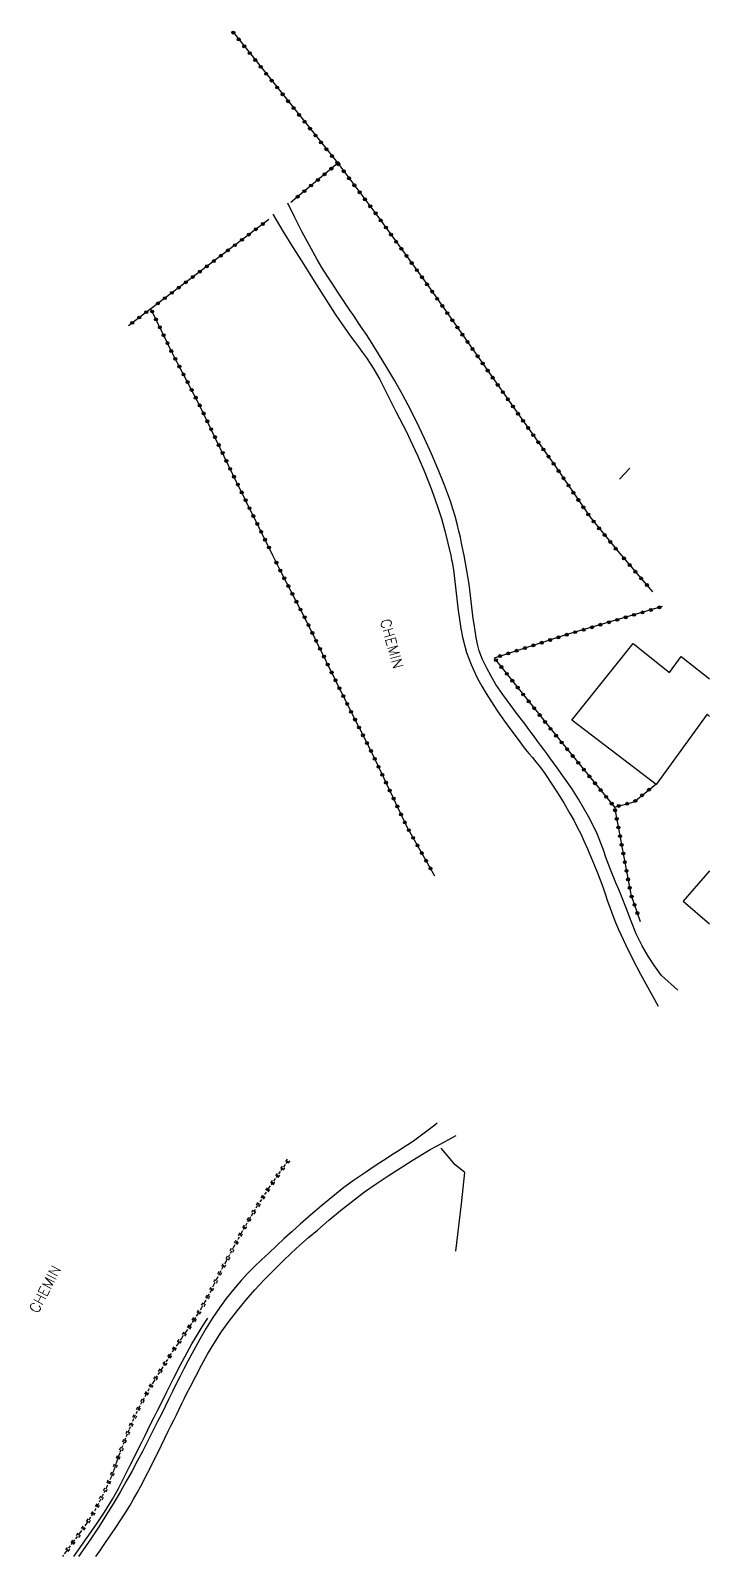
# Model space of a CAD drawing. Header units: millimetres. Extents: x 134017 to 135000, y 142000 to 142846.
# Drawn here: x 134884 to 135000, y 142000 to 142260.7 of the extents above; entities that cross this region are included whole.
import ezdxf
from ezdxf.enums import TextEntityAlignment as Align

# ---------------------------------------------------------------- set-up
doc = ezdxf.new("R2010")
doc.units = ezdxf.units.MM
doc.linetypes.add('DASHED', pattern=[0.75, 0.5, -0.25])
doc.layers.get('0').update_dxf_attribs({"linetype": 'CONTINUOUS'})
for name, color, linetype in [('W0017', 7, 'CONTINUOUS'), ('W0071', 7, 'CONTINUOUS'), ('W0101', 7, 'CONTINUOUS'), ('W0104', 1, 'CONTINUOUS'), ('W0211', 2, 'CONTINUOUS'), ('W0220', 5, 'DASHED'), ('W0300', 7, 'CONTINUOUS'), ('W0323', 7, 'CONTINUOUS'), ('W0330', 7, 'CONTINUOUS'), ('W0989', 7, 'CONTINUOUS')]:
    doc.layers.add(name, color=color, linetype=linetype)
doc.styles.get("Standard").update_dxf_attribs({"font": 'romans.shx', "width": 0.85})

# ---------------------------------------------------------------- blocks, each defined once
blk = doc.blocks.new('t323o')
at = {"color": 0, "linetype": 'Continuous'}
for radius in [0.25, 0.15]:
    blk.add_circle((0, 0), radius, dxfattribs=at)
blk = doc.blocks.new('t220o')
at = {"color": 0, "linetype": 'Continuous'}
for p, q in [((-0.25, 0.25), (0.25, 0.25)), ((-0.25, -0.25), (0.25, -0.25))]:
    blk.add_line(p, q, dxfattribs=at)

msp = doc.modelspace()

# ---------------------------------------------------------------- linework, layer by layer
at = {"layer": 'W0017'}
msp.add_lwpolyline([(134958.17, 142065.58), (134956.52, 142066.9), (134954.16, 142069.73)], dxfattribs=at)
at = {"layer": 'W0071'}
for points in [[(134958.07, 142171), (134957.87, 142172.04), (134957.65, 142173.07), (134957.43, 142174.1), (134957.19, 142175.13), (134956.87, 142176.42), (134956.53, 142177.71), (134956.15, 142178.98), (134955.74, 142180.25), (134954.73, 142182.98), (134953.64, 142185.68), (134952.48, 142188.34), (134951.29, 142190.99), (134950.4, 142192.9), (134949.48, 142194.78), (134948.53, 142196.65), (134947.54, 142198.51), (134946.23, 142200.83), (134944.87, 142203.13), (134943.47, 142205.41), (134942.05, 142207.67), (134941.37, 142208.73), (134940.68, 142209.77), (134939.98, 142210.81), (134939.27, 142211.85), (134938.56, 142212.88), (134937.85, 142213.91), (134937.16, 142214.95), (134936.47, 142216), (134935.57, 142217.38), (134934.67, 142218.77), (134933.79, 142220.16), (134932.95, 142221.58), (134931.63, 142223.94), (134930.36, 142226.32), (134929.14, 142228.73), (134927.97, 142231.16)], [(134925.38, 142229.28), (134927.12, 142226.41), (134928.88, 142223.55), (134930.66, 142220.7), (134932.45, 142217.85), (134933.64, 142215.98), (134934.84, 142214.1), (134936.06, 142212.24), (134937.29, 142210.39), (134937.95, 142209.44), (134938.63, 142208.5), (134939.32, 142207.56), (134940.02, 142206.63), (134940.7, 142205.69), (134941.38, 142204.74), (134942.03, 142203.78), (134942.65, 142202.8), (134943.66, 142201.03), (134944.59, 142199.22), (134945.48, 142197.4), (134946.4, 142195.59), (134947.03, 142194.39), (134947.66, 142193.19), (134948.28, 142191.99), (134948.87, 142190.77), (134950.14, 142187.96), (134951.37, 142185.14), (134952.52, 142182.28), (134953.55, 142179.38), (134954.21, 142177.31), (134954.79, 142175.22), (134955.32, 142173.12), (134955.79, 142171)], [(134955.79, 142171), (134955.86, 142170.63), (134955.94, 142170.26), (134956.01, 142169.9), (134956.08, 142169.53), (134956.25, 142168.54), (134956.39, 142167.55), (134956.51, 142166.56), (134956.61, 142165.57), (134956.71, 142164.57), (134956.82, 142163.58), (134956.94, 142162.59), (134957.08, 142161.6), (134957.3, 142160.07), (134957.54, 142158.54), (134957.81, 142157.02), (134958.17, 142155.51), (134958.49, 142154.44), (134958.86, 142153.39), (134959.27, 142152.35), (134959.72, 142151.33), (134960.38, 142150), (134961.11, 142148.69), (134961.87, 142147.42), (134962.66, 142146.15), (134963.8, 142144.4), (134965, 142142.69), (134966.22, 142140.99), (134967.46, 142139.31), (134968.02, 142138.59), (134968.58, 142137.87), (134969.16, 142137.16), (134969.74, 142136.46), (134970.32, 142135.75), (134970.89, 142135.04), (134971.44, 142134.31), (134971.98, 142133.57), (134973.09, 142131.95), (134974.15, 142130.3), (134975.18, 142128.63), (134976.16, 142126.93), (134976.8, 142125.77), (134977.41, 142124.6), (134977.99, 142123.42), (134978.55, 142122.23), (134979.16, 142120.89), (134979.73, 142119.53), (134980.29, 142118.16), (134980.84, 142116.8), (134981.3, 142115.59), (134981.75, 142114.38), (134982.18, 142113.17), (134982.6, 142111.95), (134983.04, 142110.73), (134983.49, 142109.52), (134983.96, 142108.32), (134984.46, 142107.13), (134985.64, 142104.54), (134986.89, 142101.97), (134988.21, 142099.45), (134991.25, 142094.01)], [(134994.58, 142096.73), (134991.8, 142099.25), (134990.61, 142100.87), (134989.52, 142102.56), (134988.51, 142104.3), (134987.5, 142106.36), (134986.63, 142108.5), (134985.82, 142110.65), (134984.97, 142112.77), (134984.49, 142113.91), (134984.01, 142115.05), (134983.54, 142116.19), (134983.08, 142117.33), (134982.8, 142118.08), (134982.53, 142118.83), (134982.26, 142119.59), (134982, 142120.35), (134981.74, 142121.1), (134981.46, 142121.86), (134981.17, 142122.6), (134980.85, 142123.34), (134980.12, 142124.88), (134979.33, 142126.4), (134978.5, 142127.9), (134977.63, 142129.37), (134976.46, 142131.18), (134975.23, 142132.94), (134973.97, 142134.69), (134972.72, 142136.43), (134972.19, 142137.15), (134971.67, 142137.87), (134971.14, 142138.59), (134970.61, 142139.3), (134970.08, 142140.02), (134969.54, 142140.73), (134969.01, 142141.45), (134968.48, 142142.17), (134967.22, 142143.85), (134965.93, 142145.52), (134964.67, 142147.22), (134963.51, 142148.98), (134962.7, 142150.35), (134961.93, 142151.75), (134961.23, 142153.2), (134960.65, 142154.7), (134960.34, 142155.82), (134960.12, 142156.96), (134959.96, 142158.1), (134959.79, 142159.24), (134959.64, 142160.22), (134959.51, 142161.2), (134959.39, 142162.18), (134959.28, 142163.16), (134959.17, 142164.14), (134959.05, 142165.12), (134958.91, 142166.1), (134958.76, 142167.08), (134958.6, 142168.06), (134958.43, 142169.04), (134958.26, 142170.02), (134958.07, 142171)], [(134953.45, 142074.01), (134953.06, 142073.69), (134951.94, 142072.82), (134950.8, 142071.96), (134949.65, 142071.13), (134949.07, 142070.73), (134948.48, 142070.34), (134947.89, 142069.96), (134947.29, 142069.58), (134946.69, 142069.2), (134946.1, 142068.83), (134945.5, 142068.45), (134944.91, 142068.06), (134943.05, 142066.82), (134941.2, 142065.59), (134939.35, 142064.32), (134937.55, 142063.01), (134935.63, 142061.5), (134933.74, 142059.94), (134931.89, 142058.35), (134930.05, 142056.74), (134928.68, 142055.53), (134927.34, 142054.3), (134926.01, 142053.06), (134924.68, 142051.81), (134923.48, 142050.67), (134922.27, 142049.52), (134921.09, 142048.35), (134919.96, 142047.13), (134918.67, 142045.62), (134917.44, 142044.06), (134916.25, 142042.46), (134915.12, 142040.82), (134913.98, 142038.99), (134912.9, 142037.13), (134911.87, 142035.24), (134910.85, 142033.34), (134910.18, 142032.07), (134909.53, 142030.78), (134908.88, 142029.5), (134908.24, 142028.21), (134907.61, 142026.92), (134906.98, 142025.62), (134906.34, 142024.33), (134905.7, 142023.05), (134904.84, 142021.34), (134903.98, 142019.64), (134903.11, 142017.94), (134902.22, 142016.26), (134901.27, 142014.49), (134900.29, 142012.74), (134899.3, 142011), (134898.28, 142009.28), (134896.98, 142007.16), (134895.66, 142005.06), (134894.3, 142002.99), (134892.89, 142000.94), (134892.2, 142000)], [(134953.33, 142070.11), (134956.74, 142071.93)], [(134895.12, 142000), (134895.75, 142000.87), (134896.82, 142002.38), (134897.71, 142003.67), (134898.58, 142004.96), (134899.44, 142006.26), (134900.27, 142007.58), (134900.93, 142008.67), (134901.58, 142009.77), (134902.2, 142010.88), (134902.81, 142012), (134904.03, 142014.33), (134905.2, 142016.68), (134906.36, 142019.03), (134907.52, 142021.39), (134907.99, 142022.33), (134908.45, 142023.28), (134908.91, 142024.22), (134909.37, 142025.17), (134909.84, 142026.12), (134910.31, 142027.06), (134910.78, 142028), (134911.26, 142028.94), (134912.23, 142030.81), (134913.2, 142032.69), (134914.21, 142034.54), (134915.3, 142036.35), (134916.59, 142038.29), (134917.95, 142040.18), (134919.37, 142042.03), (134920.83, 142043.83), (134922.33, 142045.56), (134923.89, 142047.23), (134925.48, 142048.86), (134927.1, 142050.47), (134928.54, 142051.83), (134930.01, 142053.17), (134931.5, 142054.47), (134933, 142055.77), (134934.97, 142057.44), (134936.96, 142059.09), (134938.98, 142060.71), (134941.05, 142062.27), (134943.05, 142063.68), (134945.09, 142065.03), (134947.15, 142066.34), (134949.22, 142067.64), (134950.24, 142068.28), (134951.26, 142068.9), (134952.29, 142069.51), (134953.33, 142070.1)]]:
    msp.add_lwpolyline(points, dxfattribs=at)
at = {"layer": 'W0101'}
msp.add_lwpolyline([(135000, 142117.14), (134995.52, 142111.94), (135000, 142108.05)], dxfattribs=at)
at = {"layer": 'W0104'}
msp.add_lwpolyline([(135000, 142143.49), (134999.62, 142143.88), (134990.88, 142131.88), (134976.46, 142142.85), (134986.96, 142155.98), (134993.18, 142150.99), (134995.14, 142153.75), (135000, 142149.92)], dxfattribs=at)
at = {"layer": 'W0211'}
msp.add_lwpolyline([(134891.36, 142000), (134892.17, 142001.11), (134893.68, 142003.23), (134895.17, 142005.37), (134896.61, 142007.55), (134897.98, 142009.77), (134899.03, 142011.64), (134900.01, 142013.54), (134900.95, 142015.46), (134901.91, 142017.38), (134902.45, 142018.44), (134902.98, 142019.51), (134903.51, 142020.58), (134904.04, 142021.65), (134904.57, 142022.72), (134905.1, 142023.78), (134905.63, 142024.85), (134906.17, 142025.92), (134907.29, 142028.15), (134908.4, 142030.39), (134909.54, 142032.62), (134910.73, 142034.82), (134911.57, 142036.31), (134912.44, 142037.79), (134913.34, 142039.24), (134914.26, 142040.69)], dxfattribs=at)
at = {"layer": 'W0220'}
msp.add_lwpolyline([(134927.93, 142067.54), (134926.65, 142065.78), (134924.66, 142062.87), (134922.74, 142059.92), (134921.33, 142057.59), (134919.99, 142055.22), (134918.69, 142052.83), (134917.39, 142050.44), (134916.86, 142049.45), (134916.35, 142048.46), (134915.84, 142047.46), (134915.33, 142046.46), (134914.83, 142045.46), (134914.31, 142044.46), (134913.77, 142043.48), (134913.21, 142042.5), (134912.57, 142041.45), (134911.9, 142040.41), (134911.22, 142039.39), (134910.52, 142038.38), (134909.82, 142037.36), (134909.13, 142036.35), (134908.44, 142035.32), (134907.78, 142034.29), (134906.41, 142032.12), (134905.05, 142029.94), (134903.74, 142027.73), (134902.52, 142025.47), (134901.61, 142023.54), (134900.78, 142021.58), (134899.99, 142019.6), (134899.22, 142017.62), (134899.03, 142017.12), (134898.84, 142016.61), (134898.67, 142016.1), (134898.49, 142015.59), (134898.32, 142015.08), (134898.14, 142014.58), (134897.95, 142014.07), (134897.74, 142013.57), (134897.04, 142011.98), (134896.3, 142010.39), (134895.51, 142008.84), (134894.65, 142007.32), (134893.58, 142005.64), (134892.42, 142004.02), (134891.23, 142002.42), (134890.05, 142000.83), (134889.43, 142000)], dxfattribs=at)
at = {"layer": 'W0300'}
msp.add_lwpolyline([(134984.6, 142184.01), (134986.4, 142185.88)], dxfattribs=at)
at = {"layer": 'W0323'}
for points in [[(134918.59, 142260.38), (134936.48, 142237.98), (134928.48, 142231.31)], [(134936.48, 142237.98), (134943.35, 142228.9), (134951.66, 142217.43), (134966.83, 142195.84), (134973.69, 142186.2), (134979.6, 142177.53), (134984.34, 142171.71), (134984.95, 142171)], [(134924.71, 142228.4), (134904.54, 142213.14)], [(134925.39, 142171), (134918.56, 142184.83), (134912.65, 142197.13), (134908.35, 142205.29), (134904.54, 142213.14), (134900.71, 142210.23)], [(134953.07, 142116.24), (134948.34, 142124.57), (134942.4, 142137.09), (134938.01, 142145.78), (134931.04, 142159.99), (134926.85, 142168.04), (134925.39, 142171)], [(134984.95, 142171), (134990.29, 142164.81)], [(134991.94, 142162.26), (134975.48, 142157.42), (134963.21, 142153.48), (134973.68, 142140.33), (134983.77, 142128.02), (134987.11, 142128.9), (134990.83, 142131.92)], [(134983.77, 142128.02), (134986.58, 142113.09), (134988.18, 142108.49)]]:
    msp.add_lwpolyline(points, dxfattribs=at)
at = {"layer": 'W0330'}
msp.add_lwpolyline([(134956.66, 142052.17), (134957.61, 142060.25), (134958.17, 142065.58)], dxfattribs=at)

# ---------------------------------------------------------------- block references
at = {"layer": 'W0220'}
for p, rotation in [((134927.05, 142066.32), 234.1255099270332), ((134927.92, 142067.54), 234.1255099270332), ((134925.34, 142063.86), 235.5533985389567), ((134926.18, 142065.1), 235.5533985389567), ((134923.68, 142061.36), 236.981289585259), ((134924.49, 142062.62), 236.981289585259), ((134922.07, 142058.82), 238.7467140133351), ((134922.86, 142060.1), 236.981289585259), ((134920.56, 142056.23), 240.5048790052969), ((134921.3, 142057.54), 240.5048790052969), ((134919.11, 142053.61), 241.4306628936407), ((134919.83, 142054.93), 241.4306628936407), ((134917.68, 142050.97), 241.5229262126725), ((134918.39, 142052.29), 241.5229262126725), ((134916.28, 142048.32), 243.1461260253912), ((134916.97, 142049.65), 241.8681804008179), ((134914.92, 142045.64), 243.0330604205966), ((134915.6, 142046.98), 243.2842307091056), ((134913.5, 142043), 240.113065979958), ((134914.23, 142044.31), 241.4194903487149), ((134911.92, 142040.45), 237.2405276511226), ((134912.73, 142041.71), 238.6230648282733), ((134910.24, 142037.97), 235.3954411425048), ((134911.09, 142039.2), 235.5850690437655), ((134908.55, 142035.49), 236.2936208034389), ((134909.39, 142036.73), 235.6591613910519), ((134906.94, 142032.96), 237.7708982258155), ((134907.74, 142034.22), 237.7708982258155), ((134905.35, 142030.41), 238.0088226175347), ((134906.14, 142031.69), 238.0088226175347), ((134903.81, 142027.84), 239.3341386160949), ((134904.57, 142029.13), 239.3341386160949), ((134902.4, 142025.19), 244.5889322071477), ((134903.09, 142026.52), 241.7440748641504), ((134901.15, 142022.46), 246.9849050551464), ((134901.75, 142023.84), 244.5889322071477), ((134900.02, 142019.68), 248.3314669470536), ((134900.58, 142021.08), 248.3314669470536), ((134898.94, 142016.89), 250.2711246850934), ((134899.48, 142018.29), 248.6259818184221), ((134897.94, 142014.06), 247.6889109505125), ((134898.45, 142015.47), 251.0020247254122), ((134897.35, 142012.68), 246.3036725291125), ((134896.08, 142009.96), 243.0526701520355), ((134896.73, 142011.31), 244.9721071657989), ((134894.66, 142007.32), 240.5465364874266), ((134895.39, 142008.63), 240.5465364874266), ((134892.12, 142003.61), 233.1880645259791), ((134893, 142004.82), 234.5516190450453), ((134893.85, 142006.06), 237.4235200890861), ((134890.32, 142001.2), 233.3383695978546), ((134891.22, 142002.41), 233.3383695978546)]:
    msp.add_blockref('t220o', p, dxfattribs=dict(at, rotation=rotation))
at = {"layer": 'W0323'}
for p, rotation in [((134918.64, 142260.32), 308.6062903800548), ((134919.57, 142259.14), 308.6062903800548), ((134920.51, 142257.97), 308.6062903800548), ((134921.45, 142256.8), 308.6062903800548), ((134922.38, 142255.63), 308.6062903800548), ((134923.32, 142254.46), 308.6062903800548), ((134924.25, 142253.28), 308.6062903800548), ((134925.19, 142252.11), 308.6062903800548), ((134926.13, 142250.94), 308.6062903800548), ((134927.06, 142249.77), 308.6062903800548), ((134928, 142248.59), 308.6062903800548), ((134928.93, 142247.42), 308.6062903800548), ((134929.87, 142246.25), 308.6062903800548), ((134930.81, 142245.08), 308.6062903800548), ((134931.74, 142243.91), 308.6062903800548), ((134932.68, 142242.73), 308.6062903800548), ((134933.61, 142241.56), 308.6062903800548), ((134934.55, 142240.39), 308.6062903800548), ((134935.49, 142239.22), 308.6062903800548), ((134934.24, 142236.11), 219.7942979434224), ((134935.39, 142237.07), 219.7942979434224), ((134936.42, 142238.04), 308.6062903800548), ((134936.6, 142237.81), 307.1155587924325), ((134937.51, 142236.62), 307.1155587924325), ((134930.78, 142233.23), 219.7942979434224), ((134931.93, 142234.19), 219.7942979434224), ((134933.09, 142235.15), 219.7942979434224), ((134938.41, 142235.42), 307.1155587924325), ((134939.32, 142234.22), 307.1155587924325), ((134940.22, 142233.03), 307.1155587924325), ((134929.63, 142232.27), 219.7942979434224), ((134941.13, 142231.83), 307.1155587924325), ((134942.03, 142230.64), 307.1155587924325), ((134942.94, 142229.44), 307.1155587924325), ((134943.83, 142228.23), 305.9402286419933), ((134921.29, 142225.81), 217.1068522946545), ((134922.49, 142226.72), 217.1068522946545), ((134923.68, 142227.62), 217.1068522946545), ((134944.71, 142227.02), 305.9402286419933), ((134945.59, 142225.81), 305.9402286419933), ((134917.7, 142223.1), 217.1068522946545), ((134918.9, 142224), 217.1068522946545), ((134920.1, 142224.91), 217.1068522946545), ((134946.47, 142224.59), 305.9402286419933), ((134947.35, 142223.38), 305.9402286419933), ((134914.11, 142220.38), 217.1068522946545), ((134915.31, 142221.29), 217.1068522946545), ((134916.51, 142222.19), 217.1068522946545), ((134948.23, 142222.16), 305.9402286419933), ((134949.11, 142220.95), 305.9402286419933), ((134910.53, 142217.67), 217.1068522946545), ((134911.72, 142218.57), 217.1068522946545), ((134912.92, 142219.48), 217.1068522946545), ((134949.99, 142219.73), 305.9402286419933), ((134950.87, 142218.52), 305.9402286419933), ((134951.75, 142217.3), 305.0980252200845), ((134906.94, 142214.95), 217.1068522946545), ((134908.13, 142215.86), 217.1068522946545), ((134909.33, 142216.76), 217.1068522946545), ((134952.61, 142216.08), 305.0980252200845), ((134953.47, 142214.85), 305.0980252200845), ((134903.76, 142212.55), 217.2291443998467), ((134904.77, 142212.67), 115.8398640383493), ((134905.74, 142214.05), 217.1068522946545), ((134954.34, 142213.62), 305.0980252200845), ((134955.2, 142212.39), 305.0980252200845), ((134901.37, 142210.73), 217.2291443998467), ((134902.57, 142211.64), 217.2291443998467), ((134905.42, 142211.32), 115.8398640383493), ((134906.08, 142209.97), 115.8398640383493), ((134956.06, 142211.17), 305.0980252200845), ((134956.92, 142209.94), 305.0980252200845), ((134906.73, 142208.62), 115.8398640383493), ((134907.39, 142207.27), 115.8398640383493), ((134957.79, 142208.71), 305.0980252200845), ((134958.65, 142207.48), 305.0980252200845), ((134908.04, 142205.92), 115.8398640383493), ((134908.72, 142204.59), 117.8022586009869), ((134959.51, 142206.26), 305.0980252200845), ((134960.37, 142205.03), 305.0980252200845), ((134909.42, 142203.26), 117.8022586009869), ((134910.12, 142201.93), 117.8022586009869), ((134961.24, 142203.8), 305.0980252200845), ((134962.1, 142202.58), 305.0980252200845), ((134910.82, 142200.61), 117.8022586009869), ((134911.52, 142199.28), 117.8022586009869), ((134962.96, 142201.35), 305.0980252200845), ((134963.82, 142200.12), 305.0980252200845), ((134912.22, 142197.95), 117.8022586009869), ((134912.9, 142196.62), 115.6788529944445), ((134964.69, 142198.89), 305.0980252200845), ((134965.55, 142197.67), 305.0980252200845), ((134966.41, 142196.44), 305.0980252200845), ((134913.55, 142195.26), 115.6788529944445), ((134914.2, 142193.91), 115.6788529944445), ((134967.28, 142195.21), 305.4194239038624), ((134968.15, 142193.99), 305.4194239038624), ((134914.85, 142192.56), 115.6788529944445), ((134915.5, 142191.21), 115.6788529944445), ((134969.02, 142192.77), 305.4194239038624), ((134969.89, 142191.55), 305.4194239038624), ((134916.15, 142189.86), 115.6788529944445), ((134970.75, 142190.33), 305.4194239038624), ((134971.62, 142189.1), 305.4194239038624), ((134916.8, 142188.5), 115.6788529944445), ((134917.45, 142187.15), 115.6788529944445), ((134972.49, 142187.88), 305.4194239038624), ((134973.36, 142186.66), 305.4194239038624), ((134918.1, 142185.8), 115.6788529944445), ((134918.75, 142184.45), 116.268170332703), ((134974.22, 142185.42), 304.2667902403829), ((134975.06, 142184.19), 304.2667902403829), ((134919.41, 142183.11), 116.268170332703), ((134920.08, 142181.76), 116.268170332703), ((134975.91, 142182.95), 304.2667902403829), ((134976.75, 142181.71), 304.2667902403829), ((134920.74, 142180.42), 116.268170332703), ((134921.4, 142179.07), 116.268170332703), ((134977.59, 142180.47), 304.2667902403829), ((134978.44, 142179.23), 304.2667902403829), ((134922.07, 142177.73), 116.268170332703), ((134922.73, 142176.38), 116.268170332703), ((134979.28, 142177.99), 304.2667902403829), ((134980.19, 142176.8), 309.1980106771696), ((134981.14, 142175.63), 309.1980106771696), ((134923.4, 142175.04), 116.268170332703), ((134924.06, 142173.69), 116.268170332703), ((134982.09, 142174.47), 309.1980106771696), ((134983.04, 142173.31), 309.1980106771696), ((134924.72, 142172.35), 116.268170332703), ((134983.99, 142172.15), 309.1980106771696), ((134985.39, 142170.49), 310.7527835957816), ((134926, 142169.77), 116.2681703326246), ((134926.66, 142168.42), 116.2681703326246), ((134986.37, 142169.35), 310.7527835957816), ((134987.35, 142168.22), 310.7527835957816), ((134927.34, 142167.09), 117.5141031527999), ((134928.04, 142165.76), 117.5141031527999), ((134988.33, 142167.08), 310.7527835957816), ((134989.31, 142165.95), 310.7527835957816), ((134928.73, 142164.43), 117.5141031527999), ((134929.42, 142163.1), 117.5141031527999), ((134930.12, 142161.77), 117.5141031527999), ((134930.81, 142160.44), 117.5141031527999), ((134984.25, 142160), 196.3856838749876), ((134985.69, 142160.43), 196.3856838749876), ((134987.12, 142160.85), 196.3856838749876), ((134988.56, 142161.27), 196.3856838749876), ((134990, 142161.7), 196.3856838749876), ((134991.44, 142162.12), 196.3856838749876), ((134931.48, 142159.1), 116.1230278490053), ((134932.14, 142157.75), 116.1230278490053), ((134975.61, 142157.46), 196.3856838749876), ((134977.05, 142157.89), 196.3856838749876), ((134978.49, 142158.31), 196.3856838749876), ((134979.93, 142158.73), 196.3856838749876), ((134981.37, 142159.16), 196.3856838749876), ((134982.81, 142159.58), 196.3856838749876), ((134932.8, 142156.4), 116.1230278490053), ((134933.46, 142155.05), 116.1230278490053), ((134968.47, 142155.17), 197.8009012255667), ((134969.9, 142155.63), 197.8009012255667), ((134971.33, 142156.09), 197.8009012255667), ((134972.75, 142156.55), 197.8009012255667), ((134974.18, 142157.01), 197.8009012255667), ((134934.12, 142153.71), 116.1230278490053), ((134934.78, 142152.36), 116.1230278490053), ((134963.5, 142153.11), 308.5193203144896), ((134964.19, 142153.8), 197.8009012255667), ((134965.61, 142154.26), 197.8009012255667), ((134967.04, 142154.72), 197.8009012255667), ((134935.44, 142151.01), 116.1230278490053), ((134936.1, 142149.67), 116.1230278490053), ((134964.44, 142151.94), 308.5193203144896), ((134965.37, 142150.77), 308.5193203144896), ((134966.31, 142149.59), 308.5193203144896), ((134936.76, 142148.32), 116.1230278490053), ((134937.42, 142146.97), 116.1230278490053), ((134967.24, 142148.42), 308.5193203144896), ((134968.17, 142147.25), 308.5193203144896), ((134938.09, 142145.63), 116.8228068011506), ((134938.76, 142144.29), 116.8228068011506), ((134969.11, 142146.07), 308.5193203144896), ((134970.04, 142144.9), 308.5193203144896), ((134939.44, 142142.95), 116.8228068011506), ((134970.98, 142143.73), 308.5193203144896), ((134971.91, 142142.55), 308.5193203144896), ((134940.12, 142141.61), 116.8228068011506), ((134940.79, 142140.27), 116.8228068011506), ((134972.84, 142141.38), 308.5193203144896), ((134973.78, 142140.21), 309.3344933191221), ((134941.47, 142138.94), 116.8228068011506), ((134942.15, 142137.6), 116.8228068011506), ((134974.73, 142139.05), 309.3344933191221), ((134975.68, 142137.89), 309.3344933191221), ((134976.63, 142136.73), 309.3344933191221), ((134942.8, 142136.25), 115.3705604704554), ((134943.45, 142134.89), 115.3705604704554), ((134977.58, 142135.57), 309.3344933191221), ((134978.53, 142134.41), 309.3344933191221), ((134944.09, 142133.54), 115.3705604704554), ((134944.73, 142132.18), 115.3705604704554), ((134979.48, 142133.25), 309.3344933191221), ((134980.44, 142132.09), 309.3344933191221), ((134945.37, 142130.83), 115.3705604704554), ((134946.02, 142129.47), 115.3705604704554), ((134981.39, 142130.93), 309.3344933191221), ((134982.34, 142129.77), 309.3344933191221), ((134987.33, 142129.08), 39.04506588242639), ((134988.5, 142130.03), 39.04506588242639), ((134989.66, 142130.97), 39.04506588242639), ((134946.66, 142128.12), 115.3705604704554), ((134947.3, 142126.76), 115.3705604704554), ((134983.29, 142128.6), 309.3344933191221), ((134983.87, 142127.46), 280.662048710502), ((134984.49, 142128.21), 14.81187547808668), ((134985.94, 142128.59), 14.81187547808668), ((134947.95, 142125.4), 115.3705604704554), ((134948.63, 142124.07), 119.5563137774341), ((134984.15, 142125.99), 280.662048710502), ((134984.43, 142124.52), 280.662048710502), ((134949.37, 142122.76), 119.5563137774341), ((134950.11, 142121.46), 119.5563137774341), ((134984.71, 142123.04), 280.662048710502), ((134984.98, 142121.57), 280.662048710502), ((134950.85, 142120.15), 119.5563137774341), ((134951.59, 142118.85), 119.5563137774341), ((134985.26, 142120.09), 280.662048710502), ((134985.54, 142118.62), 280.662048710502), ((134952.33, 142117.54), 119.5563137774341), ((134985.82, 142117.14), 280.662048710502), ((134986.09, 142115.67), 280.662048710502), ((134986.37, 142114.2), 280.662048710502), ((134986.7, 142112.74), 289.171281406693), ((134987.19, 142111.32), 289.171281406693), ((134987.69, 142109.9), 289.171281406693)]:
    msp.add_blockref('t323o', p, dxfattribs=dict(at, rotation=rotation))

# ---------------------------------------------------------------- texts
at = {"layer": 'W0989'}
for rotation, p in [(285.4863, (134945.72, 142155.92)), (62.4126, (134886.46, 142045.66))]:
    msp.add_text('CHEMIN', height=1.75, rotation=rotation, dxfattribs=at).set_placement(p, align=Align.MIDDLE_CENTER)

doc.saveas('drawing.dxf')
